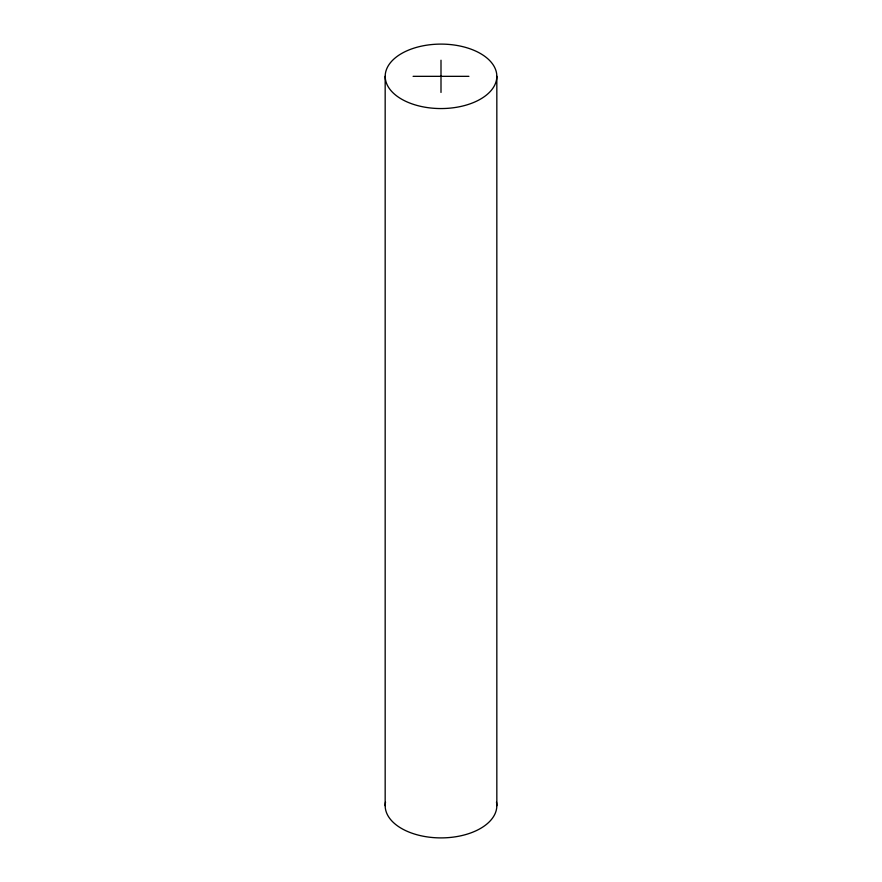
<?xml version="1.0" encoding="UTF-8"?>
<svg xmlns="http://www.w3.org/2000/svg" width="882" height="882" viewBox="0 0 882 882"><rect width="100%" height="100%" fill="white"/><g stroke="black" fill="none" stroke-linecap="round" stroke-linejoin="round"><path stroke-width="1.32" d="M413.085 76.337L468.915 76.337M496.831 76.337A55.831 32.237 0 0 1 413.085 104.241A55.831 32.237 0 0 1 413.085 48.422A55.831 32.237 0 0 1 496.831 76.337L496.831 805.663M441 60.219L441 92.445M385.169 76.337L385.169 805.663M496.478 802.058A55.831 32.237 0 0 1 441 837.9A55.831 32.237 0 0 1 385.522 802.058"/></g></svg>
